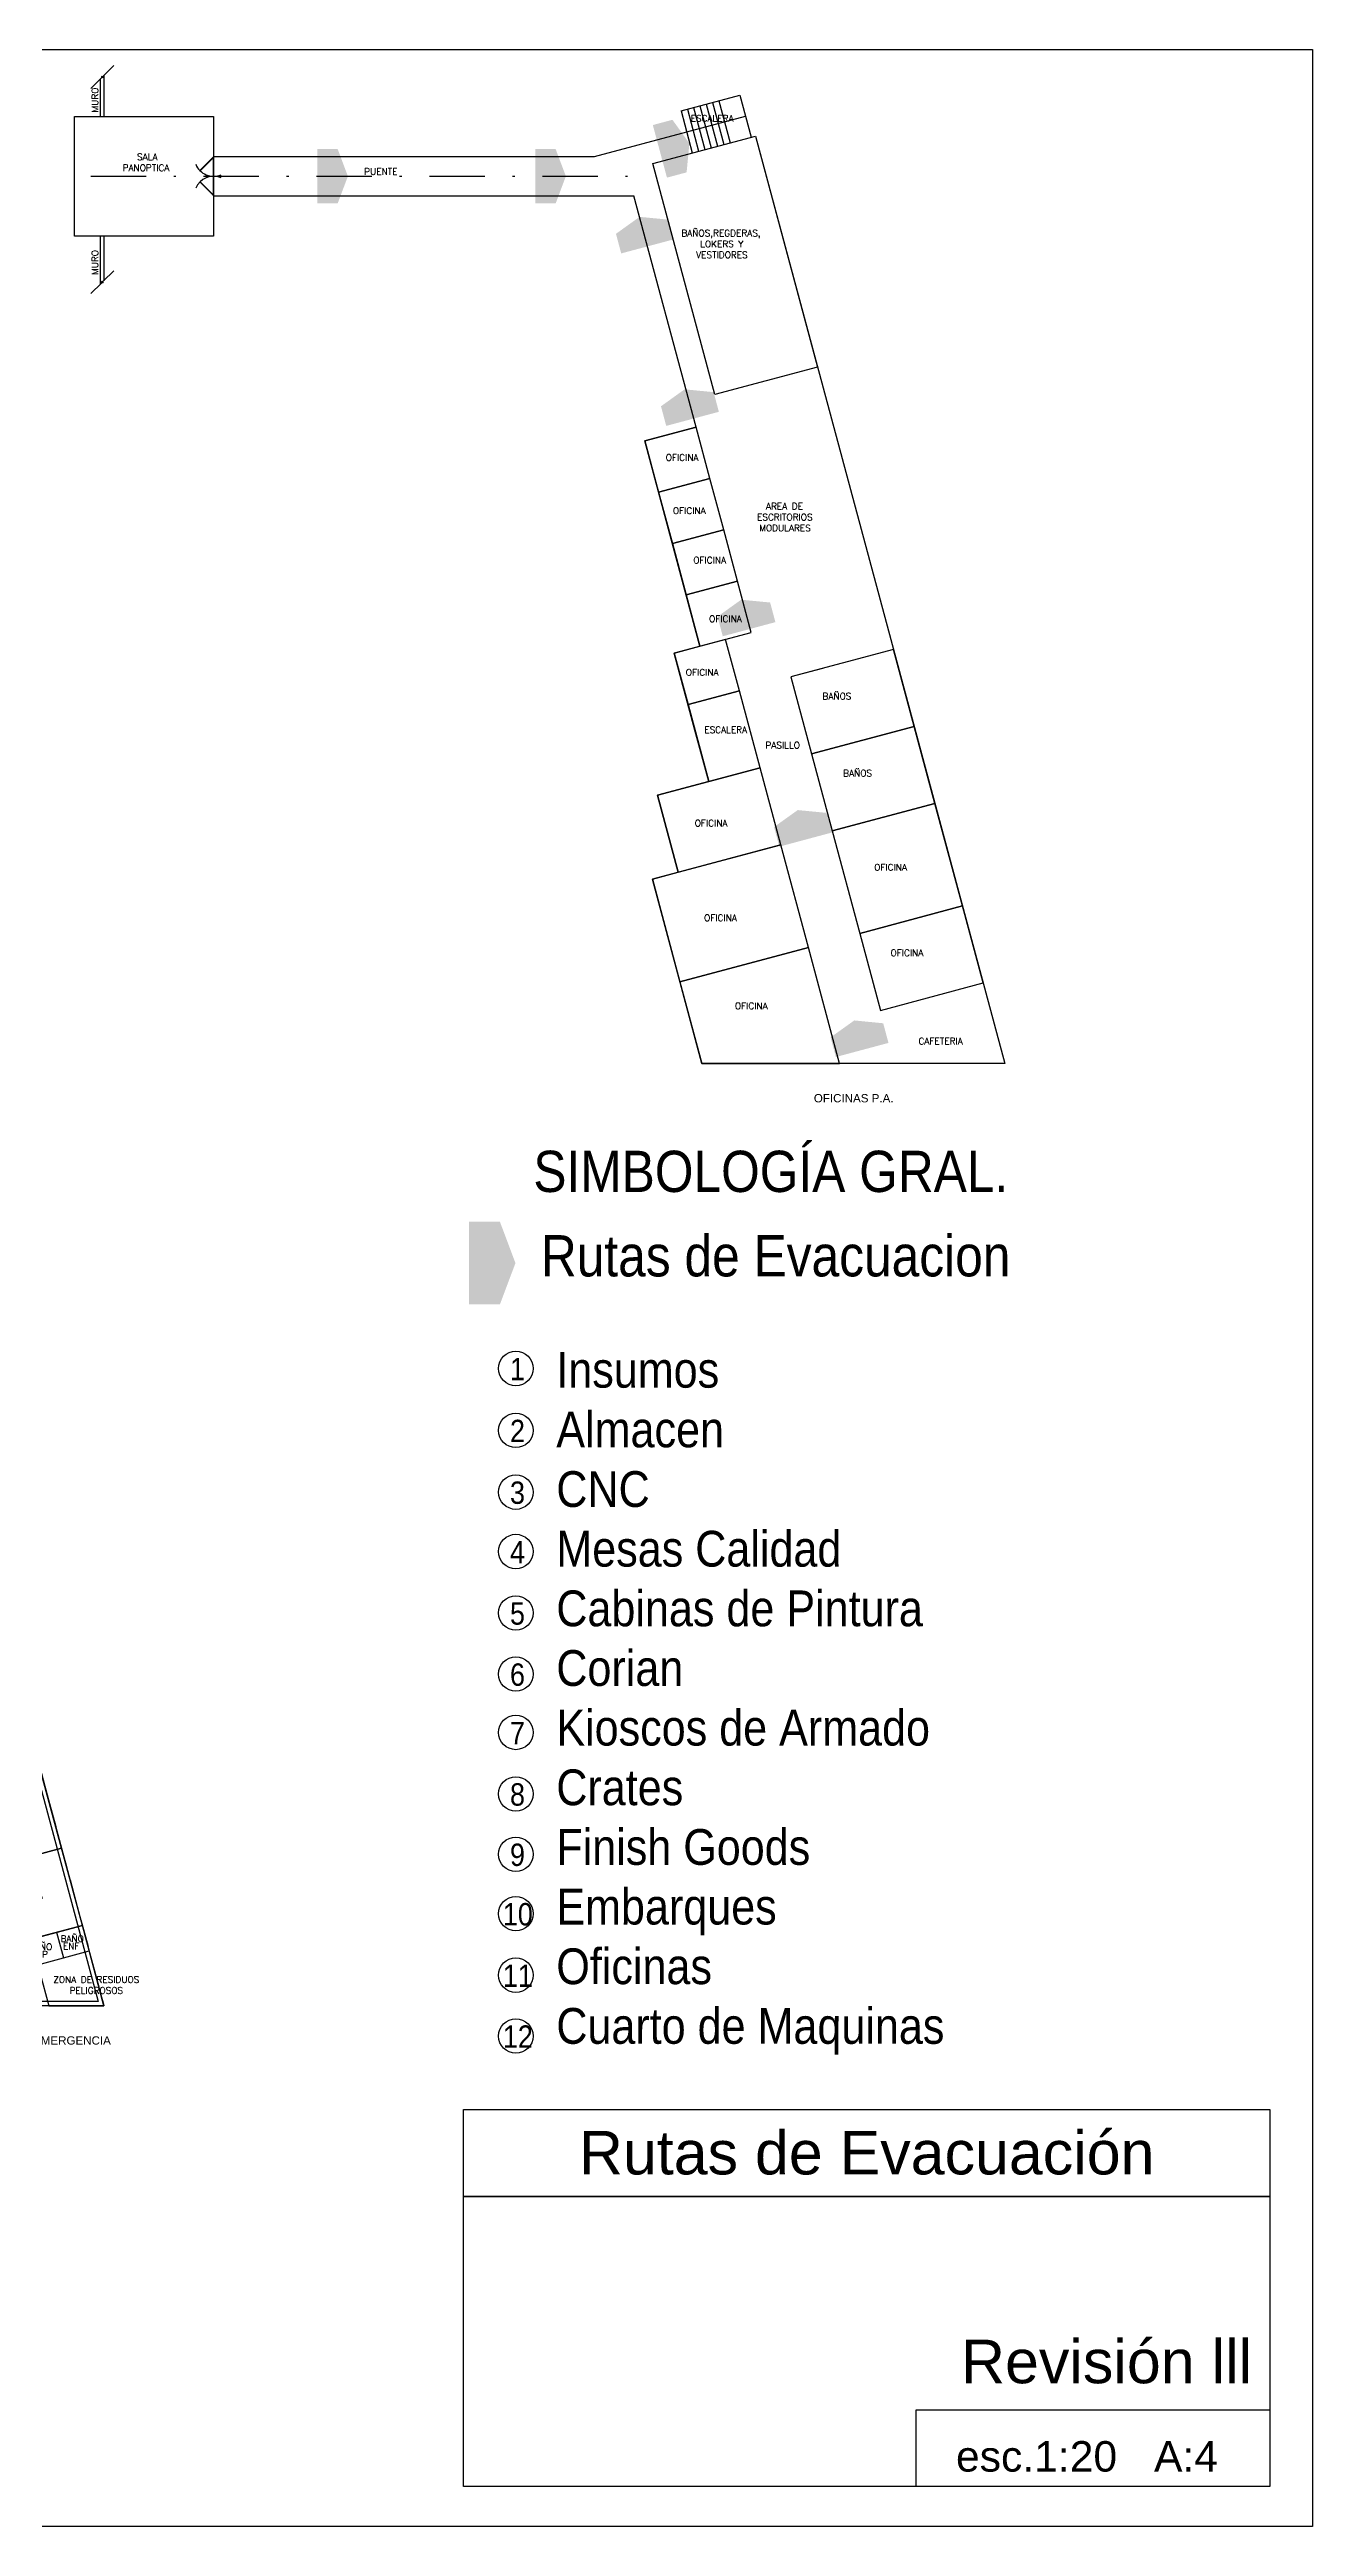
# Model space of a CAD drawing. Header units: millimetres. Extents: x 596 to 768, y 309 to 423.
# Drawn here: x 710.5 to 768.4, y 309.4 to 423.1 of the extents above; entities that cross this region are included whole.
import ezdxf

# ---------------------------------------------------------------- set-up
doc = ezdxf.new("R2010")
doc.units = ezdxf.units.MM
doc.linetypes.add('DASHDOT', pattern=[25.4, 12.7, -6.35, 0, -6.35])
doc.linetypes.add('HIDDEN', pattern=[9.525, 6.35, -3.175])
for name, color, linetype in [('1- 3', 3, 'Continuous'), ('1- muro de carga', 5, 'Continuous'), ('8 ruteva', 30, 'Continuous'), ('ejes', 140, 'DASHDOT'), ('proy', 2, 'HIDDEN')]:
    doc.layers.add(name, color=color, linetype=linetype)
doc.styles.add('ALA', font='arial.ttf')
doc.styles.get("Standard").update_dxf_attribs({"font": 'arial.ttf'})
doc.styles.add('TEXTO GENERAL', font='tt0009m_.ttf', dxfattribs={"width": 0.9, "height": 1})
doc.styles.add('TEXTOS', font='romans.shx')

# ---------------------------------------------------------------- blocks, each defined once
blk = doc.blocks.new('oficinas pb')
at = {"color": 0, "ltscale": 2}
for p, q in [((1286.68, 66.15), (1289.04, 66.78)), ((1288.9, 57.9), (1286.68, 66.15)), ((1298.68, 40.31), (1301.03, 40.95)), ((1299.54, 41.81), (1299.85, 40.63)), ((1287.75, 38.64), (1287.81, 38.43)), ((1299.18, 38.43), (1287.81, 38.43))]:
    blk.add_line(p, q, dxfattribs=at)
for points in [[(1288.41, 69.14), (1293.12, 70.4), (1290.27, 81.01), (1285.56, 79.74)], [(1290.31, 62.07), (1295.02, 63.33), (1293.12, 70.4), (1288.41, 69.14)], [(1291.89, 56.18), (1296.6, 57.44), (1295.02, 63.33), (1290.31, 62.07)], [(1292.84, 52.64), (1297.55, 53.91), (1296.6, 57.44), (1291.89, 56.18)], [(1293.79, 49.11), (1298.5, 50.37), (1297.55, 53.91), (1292.84, 52.64)], [(1291.75, 47.3), (1290.48, 52.01), (1286.95, 51.06), (1288.21, 46.35)], [(1295.05, 44.39), (1299.77, 45.66), (1298.5, 50.37), (1293.79, 49.11)], [(1292.7, 43.76), (1291.75, 47.3), (1287.03, 46.03), (1287.98, 42.5)], [(1296, 40.86), (1300.72, 42.12), (1299.77, 45.66), (1295.05, 44.39)], [(1293.65, 40.23), (1292.7, 43.76), (1286.81, 42.18), (1287.75, 38.64)], [(1300.72, 42.12), (1298.36, 41.49), (1299.18, 38.43), (1301.71, 38.43)]]:
    blk.add_lwpolyline(points, close=True, dxfattribs=at)
at = {"layer": '1- 3', "ltscale": 2}
for points in [[(1289.53, 55.54), (1288.9, 57.9), (1286.54, 57.27), (1287.18, 54.91)], [(1290.48, 52.01), (1289.53, 55.54), (1287.18, 54.91), (1288.13, 51.38)]]:
    blk.add_lwpolyline(points, close=True, dxfattribs=at)
at = {"color": 2, "style": 'TEXTOS'}
for s, p in [('OFICINA', (1288.35, 48.93)), ('OFICINA', (1288.32, 45.58)), ('ENFERMERIA', (1296.47, 43.36)), ('OFICINA', (1289.36, 41.46)), ('BAÑO', (1298.27, 40.99)), ('ESP', (1298.37, 40.64)), ('BAÑO', (1299.72, 41.36)), ('ENF', (1299.83, 41.02))]:
    blk.add_text(s, height=0.3, dxfattribs=at).set_placement(p)
at = {"color": 2, "ltscale": 2, "char_height": 0.3, "attachment_point": 1, "style": 'TEXTOS'}
for s, insert, width in [('\\pi0.75146;BAÑOS,REGDERAS,\\P\\pi1.6157;LOKERS Y\\P\\pi1.43;VESTIDORES', (1286.53, 77.25), 5.4315), ('ZONA DE\\PCAPACITACION', (1290.24, 66.92), 4.6029), ('COMEDOR', (1292.41, 59.49), 4.6029), ('BAÑOS', (1293.34, 55.44), 4.6029), ('BAÑOS', (1294.29, 51.9), 4.6029), ('OFICINA', (1295.72, 47.58), 4.6029)]:
    blk.add_mtext(s, dxfattribs=dict(at, insert=insert, width=width))
at = {"color": 2, "ltscale": 0.01, "insert": (1295.15, 38.92), "char_height": 0.3, "attachment_point": 5, "style": 'TEXTOS'}
blk.add_mtext_dynamic_manual_height_columns('VIGILANCIA/ACCESO/ESPERA ', width=5.4819, gutter_width=0, heights=[6.73], dxfattribs=at)
at = {"color": 2, "ltscale": 0.01, "insert": (1301.36, 39.38), "char_height": 0.3, "width": 5.4819, "attachment_point": 5, "style": 'TEXTOS'}
blk.add_mtext('ZONA DE RESIDUOS PELIGROSOS', dxfattribs=at)
at = {"layer": '1- 3', "color": 2, "style": 'TEXTOS'}
for s, p in [('LAB. CALIDAD', (1287.07, 56.24)), ('ESCALERA', (1287.92, 53.6))]:
    blk.add_text(s, height=0.3, dxfattribs=at).set_placement(p)

msp = doc.modelspace()

# ---------------------------------------------------------------- linework, layer by layer
at = {"color": 1, "ltscale": 2}
for p, q in [((739.454, 420.29), (742.158, 421.017)), ((741.193, 420.757), (741.711, 418.826)), ((742.158, 421.017), (742.677, 419.085)), ((739.454, 420.29), (739.973, 418.359)), ((739.714, 419.325), (742.418, 420.051)), ((739.744, 420.368), (740.263, 418.437)), ((740.034, 420.446), (740.552, 418.514)), ((740.323, 420.524), (740.842, 418.592)), ((740.613, 420.602), (741.132, 418.67)), ((740.903, 420.679), (741.422, 418.748)), ((745.949, 394.699), (744.489, 394.307)), ((729.482, 324.549), (766.464, 324.549))]:
    msp.add_line(p, q, dxfattribs=at)
for points in [[(712.386, 421.325), (712.867, 421.806, 0.5154986), (712.867, 421.89), (712.952, 421.806, -0.5154986), (712.952, 421.89), (713.433, 422.372)], [(712.386, 411.908), (712.867, 412.389, 0.5154986), (712.867, 412.474), (712.952, 412.389, -0.5154986), (712.952, 412.474), (713.433, 412.955)]]:
    msp.add_lwpolyline(points, format="xyb", dxfattribs=at)
at = {"ltscale": 0.01}
for points in [[(712.974, 421.912), (712.974, 420.041)], [(712.824, 420.041), (712.824, 421.762)], [(712.824, 412.345), (712.824, 414.541)], [(712.974, 414.541), (712.974, 412.495)]]:
    msp.add_lwpolyline(points, dxfattribs=at)
at = {"color": 1, "ltscale": 2}
for points in [[(766.464, 311.239), (729.482, 311.239), (729.482, 328.539), (766.464, 328.539)], [(766.464, 311.239), (750.243, 311.239), (750.243, 314.758), (766.464, 314.758)]]:
    msp.add_lwpolyline(points, close=True, dxfattribs=at)
for centre in [(731.876, 362.558), (731.876, 359.714), (731.876, 356.881), (731.876, 354.155), (731.876, 351.335), (731.876, 348.53), (731.876, 345.848), (731.876, 343.028), (731.876, 340.259), (731.876, 337.529), (731.876, 334.707), (731.876, 331.912)]:
    msp.add_circle(centre, 0.79)
at = {"layer": '1- 3', "ltscale": 0.2}
for p, q in [((735.491, 418.191), (739.714, 419.325)), ((717.385, 417.551), (718.014, 418.18)), ((717.396, 417.541), (718.025, 418.17)), ((717.999, 418.18), (717.999, 417.291)), ((718.014, 418.191), (735.491, 418.191)), ((718.014, 418.18), (718.014, 417.291)), ((717.385, 417.03), (718.014, 416.401)), ((717.396, 417.041), (718.025, 416.412)), ((717.999, 417.291), (717.999, 416.401)), ((718.014, 417.291), (718.014, 416.401)), ((718.014, 416.391), (737.295, 416.391))]:
    msp.add_line(p, q, dxfattribs=at)
msp.add_lwpolyline([(718.014, 416.391), (718.014, 414.541), (711.624, 414.541), (711.624, 420.041), (718.014, 420.041), (718.014, 418.191)], dxfattribs=at)
at = {"layer": '1- 3', "ltscale": 2}
msp.add_lwpolyline([(738.16, 417.872), (742.874, 419.138), (754.309, 376.559), (740.413, 376.559), (738.14, 385.023), (739.318, 385.339), (738.369, 388.874), (740.726, 389.507), (740.409, 390.685), (740.093, 391.863), (739.143, 395.398), (740.322, 395.714), (737.79, 405.14), (740.147, 405.773), (737.295, 416.391)], dxfattribs=at)
for points in [[(742.874, 419.138), (745.721, 408.534), (741.008, 407.268), (738.16, 417.872)], [(740.78, 403.417), (740.147, 405.773), (737.79, 405.14), (738.423, 402.784)], [(741.412, 401.06), (740.78, 403.417), (738.423, 402.784), (739.056, 400.427)], [(742.045, 398.704), (741.412, 401.06), (739.056, 400.427), (739.689, 398.071)], [(742.678, 396.347), (742.045, 398.704), (739.689, 398.071), (740.322, 395.714)], [(742.133, 393.674), (741.5, 396.031), (739.143, 395.398), (739.776, 393.041)], [(745.439, 390.772), (750.152, 392.038), (749.202, 395.573), (744.489, 394.307)], [(743.082, 390.14), (742.133, 393.674), (739.776, 393.041), (740.726, 389.507)], [(746.388, 387.238), (751.101, 388.503), (750.152, 392.038), (745.439, 390.772)], [(744.031, 386.605), (743.082, 390.14), (738.369, 388.874), (739.318, 385.339)], [(747.654, 382.525), (752.367, 383.79), (751.101, 388.503), (746.388, 387.238)], [(745.297, 381.892), (744.031, 386.605), (738.14, 385.023), (739.406, 380.31)], [(748.603, 378.99), (753.316, 380.256), (752.367, 383.79), (747.654, 382.525)], [(746.729, 376.559), (745.297, 381.892), (739.406, 380.31), (740.413, 376.559)], [(729.482, 328.539), (766.464, 328.539), (766.464, 324.549), (729.482, 324.549)]]:
    msp.add_lwpolyline(points, close=True, dxfattribs=at)
at = {"layer": '1- 3', "ltscale": 0.2}
for centre in [(718.014, 418.18), (718.014, 416.401)]:
    msp.add_circle(centre, 0.0105, dxfattribs=at)
for centre, start, end in [((718.014, 418.18), 202.5, 292.5), ((718.014, 416.401), 67.5, 157.5)]:
    msp.add_arc(centre, 0.89, start, end, dxfattribs=at)
at = {"layer": '1- muro de carga', "ltscale": 2}
msp.add_lwpolyline([(596.197, 423.109), (768.419, 423.109), (768.419, 309.397), (596.197, 309.397)], close=True, dxfattribs=at)
at = {"layer": '1- muro de carga', "lineweight": 25}
for points in [[(601.259, 413.301), (691.494, 413.301), (712.979, 333.301), (601.259, 333.301)], [(601.259, 413.103), (691.335, 413.103), (712.718, 333.498), (601.259, 333.498)]]:
    msp.add_lwpolyline(points, dxfattribs=at)
at = {"layer": '8 ruteva', "ltscale": 2}
for points in [[(738.485, 418.435, 2.5, 2.5, 0), (738.932, 418.555, 5, 0, 0), (739.839, 418.799, 0, 0, 0)], [(722.77, 417.291, 2.5, 2.5, 0), (723.233, 417.291, 5, 0, 0), (724.172, 417.291, 0, 0, 0)], [(732.77, 417.291, 2.5, 2.5, 0), (733.233, 417.291, 5, 0, 0), (734.172, 417.291, 0, 0, 0)], [(737.918, 414.072, 2.5, 2.5, 0), (737.798, 414.52, 5, 0, 0), (737.554, 415.427, 0, 0, 0)], [(739.983, 406.154, 2.5, 2.5, 0), (739.863, 406.602, 5, 0, 0), (739.619, 407.509, 0, 0, 0)], [(742.577, 396.497, 2.5, 2.5, 0), (742.457, 396.944, 5, 0, 0), (742.213, 397.851, 0, 0, 0)], [(745.171, 386.839, 2.5, 2.5, 0), (745.051, 387.286, 5, 0, 0), (744.807, 388.194, 0, 0, 0)], [(747.764, 377.181, 2.5, 2.5, 0), (747.644, 377.629, 5, 0, 0), (747.401, 378.536, 0, 0, 0)], [(729.734, 367.397, 3.788, 3.788, 0), (730.436, 367.397, 7.576, 0, 0), (731.859, 367.397, 0, 0, 0)]]:
    msp.add_lwpolyline(points, format="xyseb", dxfattribs=at)
at = {"layer": 'ejes', "ltscale": 0.2}
msp.add_line((712.373, 417.291), (737.295, 417.291), dxfattribs=at)
at = {"layer": 'proy', "ltscale": 0.2}
msp.add_lwpolyline([(696.831, 374.614), (701.544, 375.879), (712.979, 333.301), (699.084, 333.301), (696.811, 341.764), (697.989, 342.081), (697.04, 345.615), (699.396, 346.248), (699.08, 347.426), (698.763, 348.605), (697.814, 352.139), (698.992, 352.456), (696.461, 361.882), (698.817, 362.515), (695.966, 373.132)], dxfattribs=at)

# ---------------------------------------------------------------- block references
at = {"layer": '1- 3'}
msp.add_blockref('oficinas pb', (-588.729, 294.872), dxfattribs=at)

# ---------------------------------------------------------------- texts
at = {"style": 'TEXTO GENERAL', "width": 0.9}
for s, height, p in [('1', 1.027, (731.608, 362.019)), ('2', 1.027, (731.608, 359.176)), ('3', 1.027, (731.608, 356.343)), ('4', 1.027, (731.608, 353.617)), ('5', 1.027, (731.608, 350.797)), ('6', 1.027, (731.608, 347.992)), ('7', 1.027, (731.608, 345.309)), ('8', 1.027, (731.608, 342.49)), ('9', 1.027, (731.608, 339.72)), ('10', 1.0267, (731.281, 336.99)), ('11', 1.0267, (731.281, 334.168)), ('12', 1.0267, (731.281, 331.373))]:
    msp.add_text(s, height=height, dxfattribs=at).set_placement(p)
at = {"insert": (745.547, 375.156), "char_height": 0.38, "attachment_point": 1}
msp.add_mtext_dynamic_manual_height_columns('OFICINAS P.A.', width=22.42542, gutter_width=62.5, heights=[0], dxfattribs=at)
at = {"color": 7, "ltscale": 2, "insert": (732.68, 372.554), "char_height": 1.89394, "attachment_point": 1, "style": 'TEXTO GENERAL'}
msp.add_mtext_dynamic_manual_height_columns('SIMBOLOGÍA GRAL.', width=109.07792, gutter_width=47.348, heights=[0], dxfattribs=at)
at = {"insert": (733.734, 363.32), "char_height": 1.64268, "attachment_point": 1, "style": 'TEXTO GENERAL'}
msp.add_mtext_dynamic_manual_height_columns('Insumos\\PAlmacen\\PCNC\\PMesas Calidad\\PCabinas de Pintura\\PCorian\\PKioscos de Armado\\PCrates\\PFinish Goods\\PEmbarques\\POficinas\\PCuarto de Maquinas', width=248.48072, gutter_width=82.134, heights=[0], dxfattribs=at)
at = {"layer": '1- 3', "color": 2, "style": 'TEXTOS'}
for s, p in [('ESCALERA', (739.896, 419.801)), ('PUENTE', (724.92, 417.358)), ('OFICINA', (738.752, 404.226)), ('OFICINA', (739.082, 401.788)), ('OFICINA', (740.018, 399.513)), ('OFICINA', (740.74, 396.821)), ('OFICINA', (739.674, 394.367)), ('ESCALERA', (740.521, 391.73))]:
    msp.add_text(s, height=0.3, dxfattribs=at).set_placement(p)
at = {"layer": '1- 3', "ltscale": 2, "style": 'TEXTOS'}
msp.add_text('OFICINA', height=0.3, dxfattribs=at).set_placement((749.066, 381.487))
at = {"layer": '1- 3', "style": 'ALA'}
for s, height, p in [('Revisión lll', 2, (752.302, 315.972)), ('esc.1:20', 1.4, (752.068, 311.915)), ('A:4', 1.4, (761.152, 311.915))]:
    msp.add_text(s, height=height, dxfattribs=at).set_placement(p)
at = {"layer": '1- 3', "color": 2, "ltscale": 2, "char_height": 0.3, "width": 3.67143, "attachment_point": 1, "rotation": 90, "style": 'TEXTOS'}
for insert in [(712.42, 418.968), (712.42, 411.51)]:
    msp.add_mtext('\\pi1.25;MURO', dxfattribs=dict(at, insert=insert))
at = {"layer": '1- 3', "color": 2, "ltscale": 2, "char_height": 0.3, "attachment_point": 1, "style": 'TEXTOS'}
for s, insert, width in [('\\pi1.3429;SALA\\P\\pi0.67857;PANOPTICA', (713.159, 418.329), 3.67143), ('\\pi0.33714;BAÑOS,REGDERAS,\\P\\pi1.2014;LOKERS Y\\P\\pi1.0157;VESTIDORES', (739.132, 414.833), 4.60286), ('\\pi1.3443;AREA DE\\P\\pi0.93714;ESCRITORIOS \\P\\pi1.0371;MODULARES', (742.005, 402.292), 4.60286), ('PASILLO', (743.325, 391.319), 4.60286), ('OFICINA', (740.082, 387.744), 4.60286), ('OFICINA', (740.513, 383.393), 4.60286), ('OFICINA', (741.926, 379.352), 4.60286), ('CAFETERIA', (750.348, 377.739), 4.60286)]:
    msp.add_mtext(s, dxfattribs=dict(at, insert=insert, width=width))
at = {"layer": '1- 3', "ltscale": 2, "char_height": 0.3, "width": 4.60286, "attachment_point": 1, "style": 'TEXTOS'}
for s, insert in [('BAÑOS', (745.945, 393.569)), ('BAÑOS', (746.894, 390.034)), ('OFICINA', (748.317, 385.716))]:
    msp.add_mtext(s, dxfattribs=dict(at, insert=insert))
at = {"layer": '1- 3', "ltscale": 2, "insert": (747.973, 326.544), "char_height": 2, "attachment_point": 5, "style": 'ALA'}
msp.add_mtext_dynamic_manual_height_columns('Rutas de Evacuación', width=184.91388, gutter_width=5, heights=[22.354], dxfattribs=at)
at = {"layer": '8 ruteva', "color": 7, "ltscale": 2, "insert": (733.025, 368.679), "char_height": 1.89394, "attachment_point": 1, "style": 'TEXTO GENERAL'}
msp.add_mtext_dynamic_manual_height_columns('Rutas de Evacuacion', width=109.07792, gutter_width=47.348, heights=[0], dxfattribs=at)
at = {"layer": '8 ruteva', "ltscale": 2, "insert": (702.683, 331.898), "char_height": 0.38, "attachment_point": 1}
msp.add_mtext_dynamic_manual_height_columns('\\pi4.1259;SALIDA DE EMERGENCIA', width=14.71849, gutter_width=62.5, heights=[0], dxfattribs=at)

doc.saveas('drawing.dxf')
